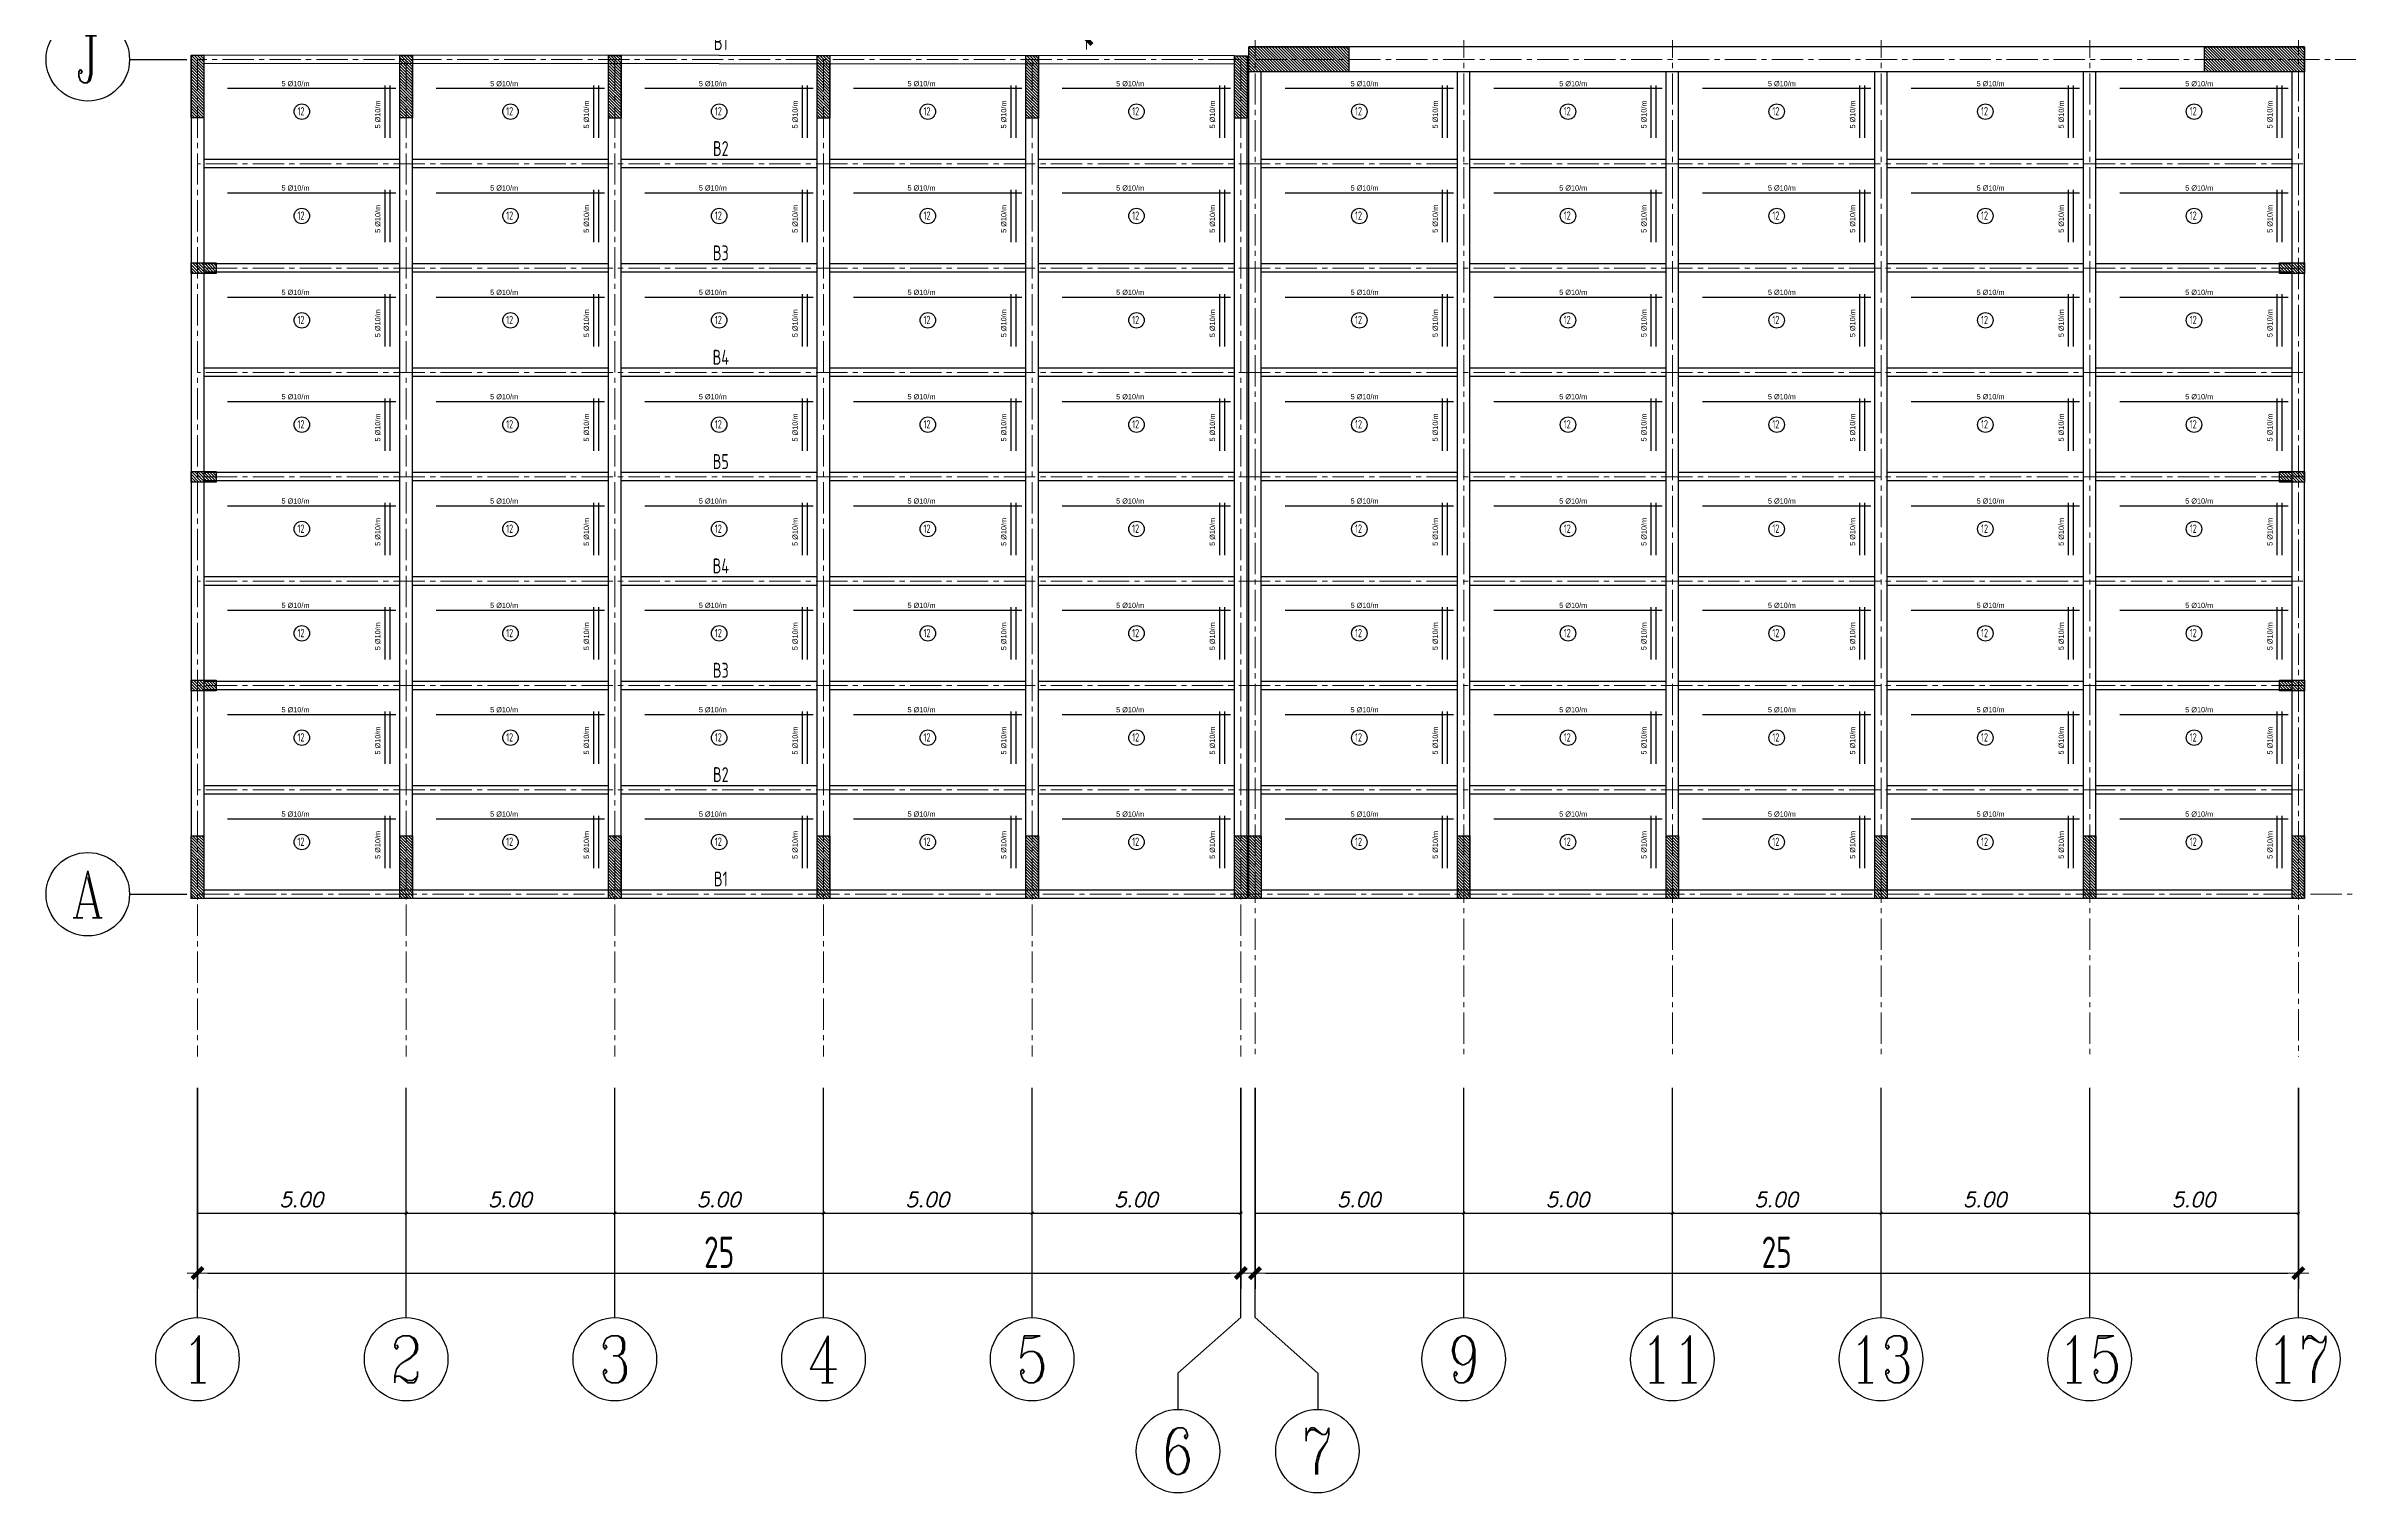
# Model space of a CAD drawing. Header units: metres. Extents: x 202848 to 204724, y 1924431 to 1925550.
# Drawn here: x 203896.4 to 203951.6, y 1924851.9 to 1924886.6 of the extents above; entities that cross this region are included whole.
import ezdxf
from ezdxf.enums import TextEntityAlignment as Align

# ---------------------------------------------------------------- set-up
doc = ezdxf.new("R2010")
doc.units = ezdxf.units.M
doc.header["$MEASUREMENT"] = 0
doc.linetypes.add('CENTER2', pattern=[1.125, 0.75, -0.125, 0.125, -0.125])
doc.layers.add('Axis', color=1, linetype='CENTER2', lineweight=5)
doc.layers.add('Dimations', color=3, linetype='Continuous', lineweight=5)
for name, color, linetype in [('Axis Name', 8, 'Continuous'), ('Columns', 2, 'Continuous'), ('Frame', 7, 'Continuous'), ('Slab Upper Reinforcment', 2, 'Continuous'), ('Walls', 255, 'Continuous'), ('YQ_DIM', 3, 'Continuous')]:
    doc.layers.add(name, color=color, linetype=linetype)
doc.styles.add('1', font='arial.ttf')
doc.styles.add('ROMANS', font='romans.shx', dxfattribs={"oblique": 15})
doc.styles.add('YQ_AXIS', font='COMPLEX.SHX', dxfattribs={"width": 0.8, "bigfont": 'GBCBIG.SHX'})
doc.styles.add('YQ_DIM', font='SUPEROS.SHX', dxfattribs={"width": 0.8, "bigfont": 'HZDX.SHX'})
doc.dimstyles.new('Copy(2) of DIM-50$', dxfattribs={"dimscale": 0, "dimtxt": 0.35, "dimasz": 0.03, "dimexe": 0, "dimexo": 0, "dimgap": 0.15, "dimtad": 1, "dimzin": 0, "dimdsep": 46, "dimtxsty": 'ROMANS', "dimblk1": 'OBLIQUE', "dimblk2": 'DTICK', "dimsah": 1, "dimcen": 0.1, "dimse1": 1, "dimse2": 1, "dimclrd": 2, "dimclre": 51, "dimclrt": 3, "dimaunit": 1, "dimadec": 0, "dimazin": 0, "dimtfac": 1e-05, "dimtmove": 2, "dimatfit": 0, "dimldrblk": 'DTICK', "dimfxl": 0, "dimtolj": 1, "dimtzin": 0, "dimlwe": -1, "dimarcsym": 0})
doc.dimstyles.new('yqm0_250', dxfattribs={"dimscale": 0.25, "dimtxt": 3, "dimasz": 1, "dimexe": 1.5, "dimexo": 3, "dimgap": 0.5, "dimtad": 1, "dimdec": 3, "dimdsep": 46, "dimtxsty": 'YQ_DIM', "dimblk": 'YQTICK', "dimcen": 0, "dimclrd": 256, "dimclre": 256, "dimclrt": 7, "dimadec": 1, "dimazin": 2, "dimtfac": 1, "dimtdec": 4, "dimtix": 1, "dimtmove": 2, "dimatfit": 2, "dimfxl": 1, "dimtolj": 1, "dimtzin": 0, "dimarcsym": 0})
pattern_1 = [(135, (360.91879, 0), (-0.0353553390593, -0.0353553390593), [])]

# ---------------------------------------------------------------- blocks, each defined once
blk = doc.blocks.new('*U282')
for p, q in [((2.35, 0.1), (-2.35, 0.1)), ((2.35, -0.1), (-2.35, -0.1))]:
    blk.add_line(p, q)
blk = doc.blocks.new('*U283')
at = {"color": 0, "linetype": 'ByBlock', "lineweight": -2, "transparency": 16777216}
for p in [(-20, 0), (-15, 0), (-10, 0), (-5, 0), (0, 0), (-20, -2.5), (-15, -2.5), (-10, -2.5), (-5, -2.5), (0, -2.5), (-20, -5), (-15, -5), (-10, -5), (-5, -5), (0, -5), (-20, -7.5), (-15, -7.5), (-10, -7.5), (-5, -7.5), (0, -7.5), (-20, -10), (-15, -10), (-10, -10), (-5, -10), (0, -10), (-20, -12.5), (-15, -12.5), (-10, -12.5), (-5, -12.5), (0, -12.5), (-20, -15), (-15, -15), (-10, -15), (-5, -15), (0, -15)]:
    blk.add_blockref('*U282', p, dxfattribs=at)
blk = doc.blocks.new('*U284')
for p, q in [((2.35, 0.1), (-2.35, 0.1)), ((2.35, -0.1), (-2.35, -0.1))]:
    blk.add_line(p, q)
blk = doc.blocks.new('*U285')
at = {"color": 0, "linetype": 'ByBlock', "lineweight": -2, "transparency": 16777216}
for p in [(-20, 0), (-15, 0), (-10, 0), (-5, 0), (0, 0), (-20, -2.5), (-15, -2.5), (-10, -2.5), (-5, -2.5), (0, -2.5), (-20, -5), (-15, -5), (-10, -5), (-5, -5), (0, -5), (-20, -7.5), (-15, -7.5), (-10, -7.5), (-5, -7.5), (0, -7.5), (-20, -10), (-15, -10), (-10, -10), (-5, -10), (0, -10), (-20, -12.5), (-15, -12.5), (-10, -12.5), (-5, -12.5), (0, -12.5), (-20, -15), (-15, -15), (-10, -15), (-5, -15), (0, -15)]:
    blk.add_blockref('*U284', p, dxfattribs=at)
blk = doc.blocks.new('_OBLIQUE')
at = {"color": 0, "linetype": 'ByBlock'}
blk.add_line((-0.5, -0.5), (0.5, 0.5), dxfattribs=at)
blk = doc.blocks.new('DTICK')
at = {"color": 3}
blk.add_line((-1, -1), (1, 1), dxfattribs=at)
for p, q in [((-1, 0), (1, 0)), ((0, 1), (0, -1))]:
    blk.add_line(p, q)
blk = doc.blocks.new('*D309')
at = {"layer": 'Defpoints', "color": 0, "lineweight": -2, "transparency": 16777216}
for p in [(203900.066, 1924862.362), (203905.066, 1924862.362), (203905.066, 1924858.612)]:
    blk.add_point(p, dxfattribs=at)
at = {"layer": 'Dimations', "color": 2, "lineweight": -2, "transparency": 16777216}
blk.add_line((203900.066, 1924858.612), (203905.036, 1924858.612), dxfattribs=at)
at = {"layer": 'Dimations', "color": 2, "lineweight": -2, "transparency": 16777216, "xscale": 0.03, "yscale": 0.03, "zscale": 0.03, "rotation": 180}
blk.add_blockref('_OBLIQUE', (203900.066, 1924858.612), dxfattribs=at)
at = {"layer": 'Dimations', "color": 2, "lineweight": -2, "transparency": 16777216, "xscale": 0.03, "yscale": 0.03, "zscale": 0.03}
blk.add_blockref('DTICK', (203905.066, 1924858.612), dxfattribs=at)
at = {"layer": 'Dimations', "color": 3, "transparency": 16777216, "insert": (203902.551, 1924858.937), "char_height": 0.35, "attachment_point": 5, "style": 'ROMANS'}
blk.add_mtext('\\A1;5.00', dxfattribs=at)
blk = doc.blocks.new('*D314')
at = {"layer": 'Defpoints', "color": 0, "lineweight": -2, "transparency": 16777216}
for p in [(203905.066, 1924862.362), (203910.066, 1924862.362), (203910.066, 1924858.612)]:
    blk.add_point(p, dxfattribs=at)
at = {"layer": 'Dimations', "color": 2, "lineweight": -2, "transparency": 16777216}
blk.add_line((203905.066, 1924858.612), (203910.036, 1924858.612), dxfattribs=at)
at = {"layer": 'Dimations', "color": 2, "lineweight": -2, "transparency": 16777216, "xscale": 0.03, "yscale": 0.03, "zscale": 0.03, "rotation": 180}
blk.add_blockref('_OBLIQUE', (203905.066, 1924858.612), dxfattribs=at)
at = {"layer": 'Dimations', "color": 2, "lineweight": -2, "transparency": 16777216, "xscale": 0.03, "yscale": 0.03, "zscale": 0.03}
blk.add_blockref('DTICK', (203910.066, 1924858.612), dxfattribs=at)
at = {"layer": 'Dimations', "color": 3, "transparency": 16777216, "insert": (203907.551, 1924858.937), "char_height": 0.35, "attachment_point": 5, "style": 'ROMANS'}
blk.add_mtext('\\A1;5.00', dxfattribs=at)
blk = doc.blocks.new('*D315')
at = {"layer": 'Defpoints', "color": 0, "lineweight": -2, "transparency": 16777216}
for p in [(203910.066, 1924862.362), (203915.066, 1924862.362), (203915.066, 1924858.612)]:
    blk.add_point(p, dxfattribs=at)
at = {"layer": 'Dimations', "color": 2, "lineweight": -2, "transparency": 16777216}
blk.add_line((203910.066, 1924858.612), (203915.036, 1924858.612), dxfattribs=at)
at = {"layer": 'Dimations', "color": 2, "lineweight": -2, "transparency": 16777216, "xscale": 0.03, "yscale": 0.03, "zscale": 0.03, "rotation": 180}
blk.add_blockref('_OBLIQUE', (203910.066, 1924858.612), dxfattribs=at)
at = {"layer": 'Dimations', "color": 2, "lineweight": -2, "transparency": 16777216, "xscale": 0.03, "yscale": 0.03, "zscale": 0.03}
blk.add_blockref('DTICK', (203915.066, 1924858.612), dxfattribs=at)
at = {"layer": 'Dimations', "color": 3, "transparency": 16777216, "insert": (203912.551, 1924858.937), "char_height": 0.35, "attachment_point": 5, "style": 'ROMANS'}
blk.add_mtext('\\A1;5.00', dxfattribs=at)
blk = doc.blocks.new('*D316')
at = {"layer": 'Defpoints', "color": 0, "lineweight": -2, "transparency": 16777216}
for p in [(203915.066, 1924862.362), (203920.066, 1924862.362), (203920.066, 1924858.612)]:
    blk.add_point(p, dxfattribs=at)
at = {"layer": 'Dimations', "color": 2, "lineweight": -2, "transparency": 16777216}
blk.add_line((203915.066, 1924858.612), (203920.036, 1924858.612), dxfattribs=at)
at = {"layer": 'Dimations', "color": 2, "lineweight": -2, "transparency": 16777216, "xscale": 0.03, "yscale": 0.03, "zscale": 0.03, "rotation": 180}
blk.add_blockref('_OBLIQUE', (203915.066, 1924858.612), dxfattribs=at)
at = {"layer": 'Dimations', "color": 2, "lineweight": -2, "transparency": 16777216, "xscale": 0.03, "yscale": 0.03, "zscale": 0.03}
blk.add_blockref('DTICK', (203920.066, 1924858.612), dxfattribs=at)
at = {"layer": 'Dimations', "color": 3, "transparency": 16777216, "insert": (203917.551, 1924858.937), "char_height": 0.35, "attachment_point": 5, "style": 'ROMANS'}
blk.add_mtext('\\A1;5.00', dxfattribs=at)
blk = doc.blocks.new('*D317')
at = {"layer": 'Defpoints', "color": 0, "lineweight": -2, "transparency": 16777216}
for p in [(203920.066, 1924862.362), (203925.066, 1924862.362), (203925.066, 1924858.612)]:
    blk.add_point(p, dxfattribs=at)
at = {"layer": 'Dimations', "color": 2, "lineweight": -2, "transparency": 16777216}
blk.add_line((203920.066, 1924858.612), (203925.036, 1924858.612), dxfattribs=at)
at = {"layer": 'Dimations', "color": 2, "lineweight": -2, "transparency": 16777216, "xscale": 0.03, "yscale": 0.03, "zscale": 0.03, "rotation": 180}
blk.add_blockref('_OBLIQUE', (203920.066, 1924858.612), dxfattribs=at)
at = {"layer": 'Dimations', "color": 2, "lineweight": -2, "transparency": 16777216, "xscale": 0.03, "yscale": 0.03, "zscale": 0.03}
blk.add_blockref('DTICK', (203925.066, 1924858.612), dxfattribs=at)
at = {"layer": 'Dimations', "color": 3, "transparency": 16777216, "insert": (203922.551, 1924858.937), "char_height": 0.35, "attachment_point": 5, "style": 'ROMANS'}
blk.add_mtext('\\A1;5.00', dxfattribs=at)
blk = doc.blocks.new('*D318')
at = {"layer": 'Defpoints', "color": 0, "lineweight": -2, "transparency": 16777216}
for p in [(203925.406, 1924862.362), (203930.406, 1924862.362), (203930.406, 1924858.612)]:
    blk.add_point(p, dxfattribs=at)
at = {"layer": 'Dimations', "color": 2, "lineweight": -2, "transparency": 16777216}
blk.add_line((203925.406, 1924858.612), (203930.376, 1924858.612), dxfattribs=at)
at = {"layer": 'Dimations', "color": 2, "lineweight": -2, "transparency": 16777216, "xscale": 0.03, "yscale": 0.03, "zscale": 0.03, "rotation": 180}
blk.add_blockref('_OBLIQUE', (203925.406, 1924858.612), dxfattribs=at)
at = {"layer": 'Dimations', "color": 2, "lineweight": -2, "transparency": 16777216, "xscale": 0.03, "yscale": 0.03, "zscale": 0.03}
blk.add_blockref('DTICK', (203930.406, 1924858.612), dxfattribs=at)
at = {"layer": 'Dimations', "color": 3, "transparency": 16777216, "insert": (203927.891, 1924858.937), "char_height": 0.35, "attachment_point": 5, "style": 'ROMANS'}
blk.add_mtext('\\A1;5.00', dxfattribs=at)
blk = doc.blocks.new('*D324')
at = {"layer": 'Defpoints', "color": 0, "lineweight": -2, "transparency": 16777216}
for p in [(203930.406, 1924862.362), (203935.406, 1924862.362), (203935.406, 1924858.612)]:
    blk.add_point(p, dxfattribs=at)
at = {"layer": 'Dimations', "color": 2, "lineweight": -2, "transparency": 16777216}
blk.add_line((203930.406, 1924858.612), (203935.376, 1924858.612), dxfattribs=at)
at = {"layer": 'Dimations', "color": 2, "lineweight": -2, "transparency": 16777216, "xscale": 0.03, "yscale": 0.03, "zscale": 0.03, "rotation": 180}
blk.add_blockref('_OBLIQUE', (203930.406, 1924858.612), dxfattribs=at)
at = {"layer": 'Dimations', "color": 2, "lineweight": -2, "transparency": 16777216, "xscale": 0.03, "yscale": 0.03, "zscale": 0.03}
blk.add_blockref('DTICK', (203935.406, 1924858.612), dxfattribs=at)
at = {"layer": 'Dimations', "color": 3, "transparency": 16777216, "insert": (203932.891, 1924858.937), "char_height": 0.35, "attachment_point": 5, "style": 'ROMANS'}
blk.add_mtext('\\A1;5.00', dxfattribs=at)
blk = doc.blocks.new('*D325')
at = {"layer": 'Defpoints', "color": 0, "lineweight": -2, "transparency": 16777216}
for p in [(203935.406, 1924862.362), (203940.406, 1924862.362), (203940.406, 1924858.612)]:
    blk.add_point(p, dxfattribs=at)
at = {"layer": 'Dimations', "color": 2, "lineweight": -2, "transparency": 16777216}
blk.add_line((203935.406, 1924858.612), (203940.376, 1924858.612), dxfattribs=at)
at = {"layer": 'Dimations', "color": 2, "lineweight": -2, "transparency": 16777216, "xscale": 0.03, "yscale": 0.03, "zscale": 0.03, "rotation": 180}
blk.add_blockref('_OBLIQUE', (203935.406, 1924858.612), dxfattribs=at)
at = {"layer": 'Dimations', "color": 2, "lineweight": -2, "transparency": 16777216, "xscale": 0.03, "yscale": 0.03, "zscale": 0.03}
blk.add_blockref('DTICK', (203940.406, 1924858.612), dxfattribs=at)
at = {"layer": 'Dimations', "color": 3, "transparency": 16777216, "insert": (203937.891, 1924858.937), "char_height": 0.35, "attachment_point": 5, "style": 'ROMANS'}
blk.add_mtext('\\A1;5.00', dxfattribs=at)
blk = doc.blocks.new('*D326')
at = {"layer": 'Defpoints', "color": 0, "lineweight": -2, "transparency": 16777216}
for p in [(203940.406, 1924862.362), (203945.406, 1924862.362), (203945.406, 1924858.612)]:
    blk.add_point(p, dxfattribs=at)
at = {"layer": 'Dimations', "color": 2, "lineweight": -2, "transparency": 16777216}
blk.add_line((203940.406, 1924858.612), (203945.376, 1924858.612), dxfattribs=at)
at = {"layer": 'Dimations', "color": 2, "lineweight": -2, "transparency": 16777216, "xscale": 0.03, "yscale": 0.03, "zscale": 0.03, "rotation": 180}
blk.add_blockref('_OBLIQUE', (203940.406, 1924858.612), dxfattribs=at)
at = {"layer": 'Dimations', "color": 2, "lineweight": -2, "transparency": 16777216, "xscale": 0.03, "yscale": 0.03, "zscale": 0.03}
blk.add_blockref('DTICK', (203945.406, 1924858.612), dxfattribs=at)
at = {"layer": 'Dimations', "color": 3, "transparency": 16777216, "insert": (203942.891, 1924858.937), "char_height": 0.35, "attachment_point": 5, "style": 'ROMANS'}
blk.add_mtext('\\A1;5.00', dxfattribs=at)
blk = doc.blocks.new('*D327')
at = {"layer": 'Defpoints', "color": 0, "lineweight": -2, "transparency": 16777216}
for p in [(203945.406, 1924862.362), (203950.406, 1924862.362), (203950.406, 1924858.612)]:
    blk.add_point(p, dxfattribs=at)
at = {"layer": 'Dimations', "color": 2, "lineweight": -2, "transparency": 16777216}
blk.add_line((203945.406, 1924858.612), (203950.376, 1924858.612), dxfattribs=at)
at = {"layer": 'Dimations', "color": 2, "lineweight": -2, "transparency": 16777216, "xscale": 0.03, "yscale": 0.03, "zscale": 0.03, "rotation": 180}
blk.add_blockref('_OBLIQUE', (203945.406, 1924858.612), dxfattribs=at)
at = {"layer": 'Dimations', "color": 2, "lineweight": -2, "transparency": 16777216, "xscale": 0.03, "yscale": 0.03, "zscale": 0.03}
blk.add_blockref('DTICK', (203950.406, 1924858.612), dxfattribs=at)
at = {"layer": 'Dimations', "color": 3, "transparency": 16777216, "insert": (203947.891, 1924858.937), "char_height": 0.35, "attachment_point": 5, "style": 'ROMANS'}
blk.add_mtext('\\A1;5.00', dxfattribs=at)
blk = doc.blocks.new('YQTICK')
blk.add_line((-1, 0), (1, 0))
at = {"const_width": 0.4}
blk.add_lwpolyline([(0.53, 0.53), (-0.53, -0.53)], dxfattribs=at)
blk = doc.blocks.new('*D331')
at = {"layer": 'Defpoints', "color": 0, "transparency": 16777216}
for p in [(203900.066, 1924862.362), (203925.066, 1924862.362), (203925.066, 1924857.176)]:
    blk.add_point(p, dxfattribs=at)
at = {"layer": 'Dimations', "lineweight": -2, "transparency": 16777216}
for p, q in [((203900.066, 1924861.612), (203900.066, 1924856.801)), ((203925.066, 1924861.612), (203925.066, 1924856.801)), ((203900.316, 1924857.176), (203924.816, 1924857.176))]:
    blk.add_line(p, q, dxfattribs=at)
at = {"layer": 'Dimations', "lineweight": -2, "transparency": 16777216, "xscale": 0.25, "yscale": 0.25, "zscale": 0.25, "rotation": 180}
blk.add_blockref('YQTICK', (203900.066, 1924857.176), dxfattribs=at)
at = {"layer": 'Dimations', "lineweight": -2, "transparency": 16777216, "xscale": 0.25, "yscale": 0.25, "zscale": 0.25}
blk.add_blockref('YQTICK', (203925.066, 1924857.176), dxfattribs=at)
at = {"layer": 'Dimations', "color": 7, "transparency": 16777216, "insert": (203912.566, 1924857.676), "char_height": 0.75, "attachment_point": 5, "style": 'YQ_DIM'}
blk.add_mtext('\\A1;25', dxfattribs=at)
blk = doc.blocks.new('*D332')
at = {"layer": 'Defpoints', "color": 0, "transparency": 16777216}
for p in [(203925.406, 1924862.362), (203950.406, 1924862.362), (203950.406, 1924857.176)]:
    blk.add_point(p, dxfattribs=at)
at = {"layer": 'Dimations', "lineweight": -2, "transparency": 16777216}
for p, q in [((203925.406, 1924861.612), (203925.406, 1924856.801)), ((203950.406, 1924861.612), (203950.406, 1924856.801)), ((203925.656, 1924857.176), (203950.156, 1924857.176))]:
    blk.add_line(p, q, dxfattribs=at)
at = {"layer": 'Dimations', "lineweight": -2, "transparency": 16777216, "xscale": 0.25, "yscale": 0.25, "zscale": 0.25, "rotation": 180}
blk.add_blockref('YQTICK', (203925.406, 1924857.176), dxfattribs=at)
at = {"layer": 'Dimations', "lineweight": -2, "transparency": 16777216, "xscale": 0.25, "yscale": 0.25, "zscale": 0.25}
blk.add_blockref('YQTICK', (203950.406, 1924857.176), dxfattribs=at)
at = {"layer": 'Dimations', "color": 7, "transparency": 16777216, "insert": (203937.906, 1924857.676), "char_height": 0.75, "attachment_point": 5, "style": 'YQ_DIM'}
blk.add_mtext('\\A1;25', dxfattribs=at)
blk = doc.blocks.new('*D333')
at = {"layer": 'Defpoints', "color": 0, "transparency": 16777216}
for p in [(203921.375, 1924916.744), (203921.366, 1924886.744), (203921.366, 1924886.744)]:
    blk.add_point(p, dxfattribs=at)
at = {"layer": 'Dimations', "lineweight": -2, "transparency": 16777216}
for p, q in [((203921.375, 1924916.494), (203921.366, 1924886.994)), ((203922.125, 1924916.743), (203921.75, 1924916.743)), ((203922.116, 1924886.743), (203921.741, 1924886.743))]:
    blk.add_line(p, q, dxfattribs=at)
at = {"layer": 'Dimations', "lineweight": -2, "transparency": 16777216, "xscale": 0.25, "yscale": 0.25, "zscale": 0.25}
for p, rotation in [((203921.375, 1924916.744), 89.98404290254005), ((203921.366, 1924886.744), 269.9840429025401)]:
    blk.add_blockref('YQTICK', p, dxfattribs=dict(at, rotation=rotation))
at = {"layer": 'Dimations', "color": 7, "transparency": 16777216, "insert": (203920.87, 1924901.744), "char_height": 0.75, "attachment_point": 5, "rotation": 89.984, "style": 'YQ_DIM'}
blk.add_mtext('\\A1;30', dxfattribs=at)
blk = doc.blocks.new('*U355')
at = {"layer": 'Slab Upper Reinforcment'}
for p, q in [((1.758, -0.679), (1.758, 0.571)), ((1.878, -0.679), (1.878, 0.571)), ((2.018, 0.496), (-2.018, 0.496))]:
    blk.add_line(p, q, dxfattribs=at)
blk.add_circle((-0.237, -0.054), 0.186, dxfattribs=at)
at = {"layer": 'Slab Upper Reinforcment', "attachment_point": 1}
for s, width, insert, char_height, style in [('5 %%C10/m', 0.73263, (-0.447, 0.679), 0.125, '1'), ('12', 0.14654, (-0.34, 0.054), 0.2, 'YQ_DIM')]:
    blk.add_mtext_dynamic_manual_height_columns(s, width=width, gutter_width=1, heights=[0], dxfattribs=dict(at, insert=insert, char_height=char_height, style=style))
at = {"layer": 'Slab Upper Reinforcment', "insert": (1.519, -0.458), "char_height": 0.125, "attachment_point": 1, "rotation": 90, "style": '1'}
blk.add_mtext_dynamic_manual_height_columns('5 %%C10/m', width=0.73263, gutter_width=1, heights=[0], dxfattribs=at)
blk = doc.blocks.new('*U356')
at = {"layer": 'Slab Upper Reinforcment', "color": 0, "linetype": 'ByBlock', "lineweight": -2, "transparency": 16777216}
for p in [(-20, 0), (-15, 0), (-10, 0), (-5, 0), (0, 0), (-20, -2.5), (-15, -2.5), (-10, -2.5), (-5, -2.5), (0, -2.5), (-20, -5), (-15, -5), (-10, -5), (-5, -5), (0, -5), (-20, -7.5), (-15, -7.5), (-10, -7.5), (-5, -7.5), (0, -7.5), (-20, -10), (-15, -10), (-10, -10), (-5, -10), (0, -10), (-20, -12.5), (-15, -12.5), (-10, -12.5), (-5, -12.5), (0, -12.5), (-20, -15), (-15, -15), (-10, -15), (-5, -15), (0, -15), (-20, -17.5), (-15, -17.5), (-10, -17.5), (-5, -17.5), (0, -17.5)]:
    blk.add_blockref('*U355', p, dxfattribs=at)
blk = doc.blocks.new('*U357')
at = {"layer": 'Slab Upper Reinforcment'}
for p, q in [((1.758, -0.679), (1.758, 0.571)), ((1.878, -0.679), (1.878, 0.571)), ((2.018, 0.496), (-2.018, 0.496))]:
    blk.add_line(p, q, dxfattribs=at)
blk.add_circle((-0.237, -0.054), 0.186, dxfattribs=at)
at = {"layer": 'Slab Upper Reinforcment', "attachment_point": 1}
for s, width, insert, char_height, style in [('5 %%C10/m', 0.73263, (-0.724, 0.679), 0.125, '1'), ('12', 0.14654, (-0.34, 0.054), 0.2, 'YQ_DIM')]:
    blk.add_mtext_dynamic_manual_height_columns(s, width=width, gutter_width=1, heights=[0], dxfattribs=dict(at, insert=insert, char_height=char_height, style=style))
at = {"layer": 'Slab Upper Reinforcment', "insert": (1.519, -0.458), "char_height": 0.125, "attachment_point": 1, "rotation": 90, "style": '1'}
blk.add_mtext_dynamic_manual_height_columns('5 %%C10/m', width=0.73263, gutter_width=1, heights=[0], dxfattribs=at)
blk = doc.blocks.new('*U358')
at = {"layer": 'Slab Upper Reinforcment', "color": 0, "linetype": 'ByBlock', "lineweight": -2, "transparency": 16777216}
for p in [(-20, 0), (-15, 0), (-10, 0), (-5, 0), (0, 0), (-20, -2.5), (-15, -2.5), (-10, -2.5), (-5, -2.5), (0, -2.5), (-20, -5), (-15, -5), (-10, -5), (-5, -5), (0, -5), (-20, -7.5), (-15, -7.5), (-10, -7.5), (-5, -7.5), (0, -7.5), (-20, -10), (-15, -10), (-10, -10), (-5, -10), (0, -10), (-20, -12.5), (-15, -12.5), (-10, -12.5), (-5, -12.5), (0, -12.5), (-20, -15), (-15, -15), (-10, -15), (-5, -15), (0, -15), (-20, -17.5), (-15, -17.5), (-10, -17.5), (-5, -17.5), (0, -17.5)]:
    blk.add_blockref('*U357', p, dxfattribs=at)

msp = doc.modelspace()

# ---------------------------------------------------------------- hatches: boundary and pattern name
at = {"layer": 'Columns', "transparency": 33554687}
h = msp.add_hatch(dxfattribs=at)
h.set_pattern_fill('ANSI31', color=256, scale=0.4, angle=90)
h.set_pattern_definition(pattern_1)
h.paths.add_polyline_path([(203925.2558, 1924886.5535), (203925.2558, 1924885.9535), (203927.6558, 1924885.9535), (203927.6558, 1924886.5535)])
h = msp.add_hatch(dxfattribs=at)
h.set_pattern_fill('ANSI31', color=256, scale=0.4, angle=90)
h.set_pattern_definition(pattern_1)
h.paths.add_polyline_path([(203948.1558, 1924886.5535), (203948.1558, 1924885.9535), (203950.5558, 1924885.9535), (203950.5558, 1924886.5535)])
h = msp.add_hatch(dxfattribs=at)
h.set_pattern_fill('ANSI31', color=256, scale=0.4, angle=90)
h.set_pattern_definition(pattern_1)
h.paths.add_polyline_path([(203899.9158, 1924884.8535), (203900.2158, 1924884.8535), (203900.2158, 1924886.3535), (203899.9158, 1924886.3535)])
h = msp.add_hatch(dxfattribs=at)
h.set_pattern_fill('ANSI31', color=256, scale=0.4, angle=90)
h.set_pattern_definition([(135, (360.91879, -0.00203), (-0.0353553390593, -0.0353553390593), [])])
h.paths.add_polyline_path([(203904.9158, 1924884.8515), (203905.2158, 1924884.8515), (203905.2158, 1924886.3515), (203904.9158, 1924886.3515)])
h = msp.add_hatch(dxfattribs=at)
h.set_pattern_fill('ANSI31', color=256, scale=0.4, angle=90)
h.set_pattern_definition([(135, (360.918787, -0.004063), (-0.0353553390593, -0.0353553390593), [])])
h.paths.add_polyline_path([(203909.9158, 1924884.8494), (203910.2158, 1924884.8494), (203910.2158, 1924886.3494), (203909.9158, 1924886.3494)])
h = msp.add_hatch(dxfattribs=at)
h.set_pattern_fill('ANSI31', color=256, scale=0.4, angle=90)
h.set_pattern_definition([(135, (360.918787, -0.006095), (-0.0353553390593, -0.0353553390593), [])])
h.paths.add_polyline_path([(203914.9158, 1924884.8474), (203915.2158, 1924884.8474), (203915.2158, 1924886.3474), (203914.9158, 1924886.3474)])
h = msp.add_hatch(dxfattribs=at)
h.set_pattern_fill('ANSI31', color=256, scale=0.4, angle=90)
h.set_pattern_definition([(135, (360.918786, -0.008127), (-0.0353553390593, -0.0353553390593), [])])
h.paths.add_polyline_path([(203919.9158, 1924884.8454), (203920.2158, 1924884.8454), (203920.2158, 1924886.3454), (203919.9158, 1924886.3454)])
h = msp.add_hatch(dxfattribs=at)
h.set_pattern_fill('ANSI31', color=256, scale=0.4, angle=90)
h.set_pattern_definition([(135, (360.918785, -0.010036), (-0.0353553390593, -0.0353553390593), [])])
h.paths.add_polyline_path([(203924.9158, 1924884.8435), (203925.2158, 1924884.8435), (203925.2158, 1924886.3435), (203924.9158, 1924886.3435)])
h = msp.add_hatch(dxfattribs=at)
h.set_pattern_fill('ANSI31', color=256, scale=0.4, angle=90)
h.set_pattern_definition(pattern_1)
h.paths.add_polyline_path([(203900.5158, 1924881.1285), (203900.5158, 1924881.3785), (203899.9158, 1924881.3785), (203899.9158, 1924881.1285)])
h = msp.add_hatch(dxfattribs=at)
h.set_pattern_fill('ANSI31', color=256, scale=0.4, angle=90)
h.set_pattern_definition(pattern_1)
h.paths.add_polyline_path([(203949.9558, 1924881.3785), (203949.9558, 1924881.1285), (203950.5558, 1924881.1285), (203950.5558, 1924881.3785)])
h = msp.add_hatch(dxfattribs=at)
h.set_pattern_fill('ANSI31', color=256, scale=0.4, angle=90)
h.set_pattern_definition(pattern_1)
h.paths.add_polyline_path([(203900.5158, 1924876.1285), (203900.5158, 1924876.3785), (203899.9158, 1924876.3785), (203899.9158, 1924876.1285)])
h = msp.add_hatch(dxfattribs=at)
h.set_pattern_fill('ANSI31', color=256, scale=0.4, angle=90)
h.set_pattern_definition(pattern_1)
h.paths.add_polyline_path([(203949.9558, 1924876.3785), (203949.9558, 1924876.1285), (203950.5558, 1924876.1285), (203950.5558, 1924876.3785)])
h = msp.add_hatch(dxfattribs=at)
h.set_pattern_fill('ANSI31', color=256, scale=0.4, angle=90)
h.set_pattern_definition(pattern_1)
h.paths.add_polyline_path([(203900.5158, 1924871.1285), (203900.5158, 1924871.3785), (203899.9158, 1924871.3785), (203899.9158, 1924871.1285)])
h = msp.add_hatch(dxfattribs=at)
h.set_pattern_fill('ANSI31', color=256, scale=0.4, angle=90)
h.set_pattern_definition(pattern_1)
h.paths.add_polyline_path([(203949.9558, 1924871.3785), (203949.9558, 1924871.1285), (203950.5558, 1924871.1285), (203950.5558, 1924871.3785)])
h = msp.add_hatch(dxfattribs=at)
h.set_pattern_fill('ANSI31', color=256, scale=0.4, angle=90)
h.set_pattern_definition(pattern_1)
h.paths.add_polyline_path([(203899.9158, 1924866.1535), (203900.2158, 1924866.1535), (203900.2158, 1924867.6535), (203899.9158, 1924867.6535)])
h = msp.add_hatch(dxfattribs=at)
h.set_pattern_fill('ANSI31', color=256, scale=0.4, angle=90)
h.set_pattern_definition(pattern_1)
h.paths.add_polyline_path([(203904.9158, 1924866.1535), (203905.2158, 1924866.1535), (203905.2158, 1924867.6535), (203904.9158, 1924867.6535)])
h = msp.add_hatch(dxfattribs=at)
h.set_pattern_fill('ANSI31', color=256, scale=0.4, angle=90)
h.set_pattern_definition(pattern_1)
h.paths.add_polyline_path([(203909.9158, 1924866.1535), (203910.2158, 1924866.1535), (203910.2158, 1924867.6535), (203909.9158, 1924867.6535)])
h = msp.add_hatch(dxfattribs=at)
h.set_pattern_fill('ANSI31', color=256, scale=0.4, angle=90)
h.set_pattern_definition(pattern_1)
h.paths.add_polyline_path([(203914.9158, 1924866.1535), (203915.2158, 1924866.1535), (203915.2158, 1924867.6535), (203914.9158, 1924867.6535)])
h = msp.add_hatch(dxfattribs=at)
h.set_pattern_fill('ANSI31', color=256, scale=0.4, angle=90)
h.set_pattern_definition(pattern_1)
h.paths.add_polyline_path([(203919.9158, 1924866.1535), (203920.2158, 1924866.1535), (203920.2158, 1924867.6535), (203919.9158, 1924867.6535)])
h = msp.add_hatch(dxfattribs=at)
h.set_pattern_fill('ANSI31', color=256, scale=0.4, angle=90)
h.set_pattern_definition(pattern_1)
h.paths.add_polyline_path([(203924.9158, 1924866.1535), (203925.2158, 1924866.1535), (203925.2158, 1924867.6535), (203924.9158, 1924867.6535)])
h = msp.add_hatch(dxfattribs=at)
h.set_pattern_fill('ANSI31', color=256, scale=0.4, angle=90)
h.set_pattern_definition(pattern_1)
h.paths.add_polyline_path([(203925.2558, 1924866.1535), (203925.5558, 1924866.1535), (203925.5558, 1924867.6535), (203925.2558, 1924867.6535)])
h = msp.add_hatch(dxfattribs=at)
h.set_pattern_fill('ANSI31', color=256, scale=0.4, angle=90)
h.set_pattern_definition(pattern_1)
h.paths.add_polyline_path([(203930.2558, 1924866.1535), (203930.5558, 1924866.1535), (203930.5558, 1924867.6535), (203930.2558, 1924867.6535)])
h = msp.add_hatch(dxfattribs=at)
h.set_pattern_fill('ANSI31', color=256, scale=0.4, angle=90)
h.set_pattern_definition(pattern_1)
h.paths.add_polyline_path([(203935.2558, 1924866.1535), (203935.5558, 1924866.1535), (203935.5558, 1924867.6535), (203935.2558, 1924867.6535)])
h = msp.add_hatch(dxfattribs=at)
h.set_pattern_fill('ANSI31', color=256, scale=0.4, angle=90)
h.set_pattern_definition(pattern_1)
h.paths.add_polyline_path([(203940.2558, 1924866.1535), (203940.5558, 1924866.1535), (203940.5558, 1924867.6535), (203940.2558, 1924867.6535)])
h = msp.add_hatch(dxfattribs=at)
h.set_pattern_fill('ANSI31', color=256, scale=0.4, angle=90)
h.set_pattern_definition(pattern_1)
h.paths.add_polyline_path([(203945.2558, 1924866.1535), (203945.5558, 1924866.1535), (203945.5558, 1924867.6535), (203945.2558, 1924867.6535)])
h = msp.add_hatch(dxfattribs=at)
h.set_pattern_fill('ANSI31', color=256, scale=0.4, angle=90)
h.set_pattern_definition(pattern_1)
h.paths.add_polyline_path([(203950.2558, 1924866.1535), (203950.5558, 1924866.1535), (203950.5558, 1924867.6535), (203950.2558, 1924867.6535)])

# ---------------------------------------------------------------- linework, layer by layer
for p, q in [((203904.9158, 1924866.4035), (203904.9158, 1924886.1035)), ((203905.2158, 1924866.4035), (203905.2158, 1924886.1035)), ((203909.9158, 1924866.4035), (203909.9158, 1924886.1035)), ((203910.2158, 1924866.4035), (203910.2158, 1924886.1035)), ((203914.9158, 1924866.4035), (203914.9158, 1924886.1035)), ((203915.2158, 1924866.4035), (203915.2158, 1924886.1035)), ((203919.9158, 1924866.4035), (203919.9158, 1924886.1035)), ((203920.2158, 1924866.4035), (203920.2158, 1924886.1035)), ((203925.2558, 1924867.6035), (203925.2558, 1924885.9535)), ((203925.5558, 1924867.6035), (203925.5558, 1924885.9535)), ((203930.2558, 1924866.4035), (203930.2558, 1924885.9535)), ((203930.5558, 1924866.4035), (203930.5558, 1924885.9535)), ((203935.2558, 1924866.4035), (203935.2558, 1924885.9535)), ((203935.5558, 1924866.4035), (203935.5558, 1924885.9535)), ((203940.2558, 1924866.4035), (203940.2558, 1924885.9535)), ((203940.5558, 1924866.4035), (203940.5558, 1924885.9535)), ((203945.2558, 1924866.4035), (203945.2558, 1924885.9535)), ((203945.5558, 1924866.4035), (203945.5558, 1924885.9535)), ((203924.9158, 1924867.6035), (203924.9158, 1924884.9035)), ((203925.2158, 1924867.6035), (203925.2158, 1924884.9035))]:
    msp.add_line(p, q)
at = {"layer": 'Axis'}
for p, q in [((203950.4058, 1924941.1255), (203950.4058, 1924862.3615)), ((203925.4058, 1924941.0455), (203925.4058, 1924862.3615)), ((203930.4058, 1924941.0455), (203930.4058, 1924862.3615)), ((203930.4058, 1924941.0455), (203930.4058, 1924862.3615)), ((203935.4058, 1924941.0455), (203935.4058, 1924862.3615)), ((203935.4058, 1924941.0455), (203935.4058, 1924862.3615)), ((203940.4058, 1924941.0455), (203940.4058, 1924862.3615)), ((203940.4058, 1924941.0455), (203940.4058, 1924862.3615)), ((203945.4058, 1924941.0455), (203945.4058, 1924862.3615)), ((203945.4058, 1924941.0455), (203945.4058, 1924862.3615)), ((203954.2906, 1924886.2535), (203900.0658, 1924886.2535)), ((203900.0658, 1924886.2535), (203900.0658, 1924862.3615)), ((203905.0658, 1924886.2535), (203905.0658, 1924862.3615)), ((203910.0658, 1924886.2535), (203910.0658, 1924862.3615)), ((203915.0658, 1924886.2535), (203915.0658, 1924862.3615)), ((203920.0658, 1924886.2535), (203920.0658, 1924862.3615)), ((203925.0658, 1924886.2535), (203925.0658, 1924862.3615)), ((203950.5158, 1924883.7535), (203900.0658, 1924883.7535)), ((203950.5158, 1924881.2535), (203900.0658, 1924881.2535)), ((203950.5158, 1924878.7535), (203900.0658, 1924878.7535)), ((203950.5158, 1924876.2535), (203900.0658, 1924876.2535)), ((203950.5158, 1924873.7535), (203900.0658, 1924873.7535)), ((203950.5158, 1924871.2535), (203900.0658, 1924871.2535)), ((203950.5158, 1924868.7535), (203900.0658, 1924868.7535)), ((203900.0725, 1924866.2535), (203954.2906, 1924866.2535))]:
    msp.add_line(p, q, dxfattribs=at)
at = {"layer": 'Axis Name'}
for p, q in [((203898.4379, 1924886.2535), (203899.8129, 1924886.2535)), ((203898.4379, 1924866.2535), (203899.8129, 1924866.2535)), ((203900.0658, 1924856.1115), (203900.0658, 1924861.6115)), ((203905.0658, 1924856.1115), (203905.0658, 1924861.6115)), ((203910.0658, 1924856.1115), (203910.0658, 1924861.6115)), ((203915.0658, 1924856.1115), (203915.0658, 1924861.6115)), ((203920.0658, 1924856.1115), (203920.0658, 1924861.6115)), ((203925.0658, 1924856.1115), (203925.0658, 1924861.6115)), ((203925.4058, 1924856.1115), (203925.4058, 1924861.6115)), ((203930.4058, 1924856.1115), (203930.4058, 1924861.6115)), ((203935.4058, 1924856.1115), (203935.4058, 1924861.6115)), ((203940.4058, 1924856.1115), (203940.4058, 1924861.6115)), ((203945.4058, 1924856.1115), (203945.4058, 1924861.6115)), ((203950.4058, 1924856.1115), (203950.4058, 1924861.6115)), ((203925.0658, 1924856.1115), (203923.5594, 1924854.7783)), ((203925.4058, 1924856.1115), (203926.9121, 1924854.7783)), ((203923.5594, 1924854.7783), (203923.5594, 1924853.909)), ((203926.9121, 1924854.7783), (203926.9121, 1924853.909))]:
    msp.add_line(p, q, dxfattribs=at)
for centre in [(203897.4379, 1924886.2535), (203897.4379, 1924866.2535), (203900.0658, 1924855.1115), (203905.0658, 1924855.1115), (203910.0658, 1924855.1115), (203915.0658, 1924855.1115), (203920.0658, 1924855.1115), (203930.4058, 1924855.1115), (203935.4058, 1924855.1115), (203940.4058, 1924855.1115), (203945.4058, 1924855.1115), (203950.4058, 1924855.1115), (203923.5594, 1924852.909), (203926.9015, 1924852.9091)]:
    msp.add_circle(centre, 1, dxfattribs=at)
at = {"layer": 'Columns'}
for points in [[(203925.2558, 1924886.5535), (203927.6558, 1924886.5535), (203927.6558, 1924885.9535), (203925.2558, 1924885.9535)], [(203948.1558, 1924886.5535), (203950.5558, 1924886.5535), (203950.5558, 1924885.9535), (203948.1558, 1924885.9535)], [(203899.9158, 1924884.8535), (203899.9158, 1924886.3535), (203900.2158, 1924886.3535), (203900.2158, 1924884.8535)], [(203904.9158, 1924884.8515), (203904.9158, 1924886.3515), (203905.2158, 1924886.3515), (203905.2158, 1924884.8515)], [(203909.9158, 1924884.8494), (203909.9158, 1924886.3494), (203910.2158, 1924886.3494), (203910.2158, 1924884.8494)], [(203914.9158, 1924884.8474), (203914.9158, 1924886.3474), (203915.2158, 1924886.3474), (203915.2158, 1924884.8474)], [(203919.9158, 1924884.8454), (203919.9158, 1924886.3454), (203920.2158, 1924886.3454), (203920.2158, 1924884.8454)], [(203924.9158, 1924884.8435), (203924.9158, 1924886.3435), (203925.2158, 1924886.3435), (203925.2158, 1924884.8435)], [(203900.5158, 1924881.3785), (203900.5158, 1924881.1285), (203899.9158, 1924881.1285), (203899.9158, 1924881.3785)], [(203949.9558, 1924881.1285), (203949.9558, 1924881.3785), (203950.5558, 1924881.3785), (203950.5558, 1924881.1285)], [(203900.5158, 1924876.3785), (203900.5158, 1924876.1285), (203899.9158, 1924876.1285), (203899.9158, 1924876.3785)], [(203949.9558, 1924876.1285), (203949.9558, 1924876.3785), (203950.5558, 1924876.3785), (203950.5558, 1924876.1285)], [(203900.5158, 1924871.3785), (203900.5158, 1924871.1285), (203899.9158, 1924871.1285), (203899.9158, 1924871.3785)], [(203949.9558, 1924871.1285), (203949.9558, 1924871.3785), (203950.5558, 1924871.3785), (203950.5558, 1924871.1285)], [(203899.9158, 1924866.1535), (203899.9158, 1924867.6535), (203900.2158, 1924867.6535), (203900.2158, 1924866.1535)], [(203904.9158, 1924866.1535), (203904.9158, 1924867.6535), (203905.2158, 1924867.6535), (203905.2158, 1924866.1535)], [(203909.9158, 1924866.1535), (203909.9158, 1924867.6535), (203910.2158, 1924867.6535), (203910.2158, 1924866.1535)], [(203914.9158, 1924866.1535), (203914.9158, 1924867.6535), (203915.2158, 1924867.6535), (203915.2158, 1924866.1535)], [(203919.9158, 1924866.1535), (203919.9158, 1924867.6535), (203920.2158, 1924867.6535), (203920.2158, 1924866.1535)], [(203924.9158, 1924866.1535), (203924.9158, 1924867.6535), (203925.2158, 1924867.6535), (203925.2158, 1924866.1535)], [(203925.2558, 1924866.1535), (203925.2558, 1924867.6535), (203925.5558, 1924867.6535), (203925.5558, 1924866.1535)], [(203930.2558, 1924866.1535), (203930.2558, 1924867.6535), (203930.5558, 1924867.6535), (203930.5558, 1924866.1535)], [(203935.2558, 1924866.1535), (203935.2558, 1924867.6535), (203935.5558, 1924867.6535), (203935.5558, 1924866.1535)], [(203940.2558, 1924866.1535), (203940.2558, 1924867.6535), (203940.5558, 1924867.6535), (203940.5558, 1924866.1535)], [(203945.2558, 1924866.1535), (203945.2558, 1924867.6535), (203945.5558, 1924867.6535), (203945.5558, 1924866.1535)], [(203950.2558, 1924866.1535), (203950.2558, 1924867.6535), (203950.5558, 1924867.6535), (203950.5558, 1924866.1535)]]:
    msp.add_lwpolyline(points, close=True, dxfattribs=at)
at = {"layer": 'Frame'}
for p, q in [((203950.5558, 1924886.5535), (203925.2558, 1924886.5535)), ((203950.5558, 1924866.1535), (203950.5558, 1924886.4535)), ((203899.9158, 1924886.3535), (203899.9158, 1924867.6535)), ((203900.2158, 1924886.1035), (203900.2158, 1924866.4035)), ((203950.5558, 1924885.9535), (203925.2558, 1924885.9535)), ((203950.2558, 1924866.4035), (203950.2558, 1924885.9535))]:
    msp.add_line(p, q, dxfattribs=at)
at = {"layer": 'Walls'}
for p, q in [((203924.9157, 1924886.1435), (203900.2157, 1924886.1535)), ((203924.9158, 1924886.3435), (203900.2158, 1924886.3535)), ((203924.9158, 1924866.3535), (203900.2158, 1924866.3535)), ((203924.9158, 1924866.1535), (203900.2158, 1924866.1535)), ((203950.2558, 1924866.3535), (203925.5558, 1924866.3535)), ((203950.2558, 1924866.1535), (203925.5558, 1924866.1535))]:
    msp.add_line(p, q, dxfattribs=at)

# ---------------------------------------------------------------- block references
for name, p in [('*U285', (203922.5658, 1924883.7535)), ('*U283', (203947.9058, 1924883.7535))]:
    msp.add_blockref(name, p)
at = {"layer": 'Slab Upper Reinforcment'}
for name, p in [('*U358', (203922.8032, 1924885.0574)), ('*U356', (203948.1432, 1924885.0574))]:
    msp.add_blockref(name, p, dxfattribs=at)

# ---------------------------------------------------------------- texts
at = {"layer": 'Axis Name', "color": 7, "style": 'YQ_AXIS', "width": 0.8}
for s, p in [('J', (203897.4379, 1924886.2535)), ('A', (203897.4379, 1924866.2535)), ('1', (203900.0658, 1924855.1115)), ('2', (203905.0658, 1924855.1115)), ('3', (203910.0658, 1924855.1115)), ('4', (203915.0658, 1924855.1115)), ('5', (203920.0658, 1924855.1115)), ('9', (203930.4058, 1924855.1115)), ('11', (203935.4058, 1924855.1115)), ('13', (203940.4058, 1924855.1115)), ('15', (203945.4058, 1924855.1115)), ('17', (203950.4058, 1924855.1115)), ('6', (203923.5594, 1924852.909)), ('7', (203926.9015, 1924852.9091))]:
    msp.add_text(s, height=1.125, dxfattribs=at).set_placement(p, align=Align.MIDDLE)
at = {"layer": 'YQ_DIM', "char_height": 0.35659, "attachment_point": 5, "style": 'YQ_DIM'}
for s, insert in [('B1', (203912.6058, 1924886.6578)), ('B2', (203912.6058, 1924884.1189)), ('B3', (203912.6058, 1924881.6189)), ('B4', (203912.6058, 1924879.1189)), ('B5', (203912.6058, 1924876.6189)), ('B4', (203912.6058, 1924874.1189)), ('B3', (203912.6058, 1924871.6189)), ('B2', (203912.6058, 1924869.1189)), ('B1', (203912.6058, 1924866.6189))]:
    msp.add_mtext_dynamic_manual_height_columns(s, width=3.19714, gutter_width=1.7829, heights=[1.5932], dxfattribs=dict(at, insert=insert))

# ---------------------------------------------------------------- dimensions: what is measured, and where the dimension line sits
at = {"layer": 'Dimations'}
for p1, p2, distance, picture, middle in [((203921.3747, 1924916.7435), (203921.3663, 1924886.7435), 0, '*D333', (203920.8705, 1924901.7436)), ((203900.0658, 1924862.3615), (203925.0658, 1924862.3615), -5.1855, '*D331', (203912.5658, 1924857.6761)), ((203925.4058, 1924862.3615), (203950.4058, 1924862.3615), -5.1855, '*D332', (203937.9058, 1924857.6761))]:
    dim = msp.add_aligned_dim(p1=p1, p2=p2, distance=distance, dimstyle='yqm0_250', dxfattribs=at)
    dim.commit()
    dim.dimension.update_dxf_attribs({"geometry": picture, "text_midpoint": middle})
for base, p1, p2, picture, middle in [((203905.0658, 1924858.6115), (203900.0658, 1924862.3615), (203905.0658, 1924862.3615), '*D309', (203902.5508, 1924858.9365)), ((203910.0658, 1924858.6115), (203905.0658, 1924862.3615), (203910.0658, 1924862.3615), '*D314', (203907.5508, 1924858.9365)), ((203915.0658, 1924858.6115), (203910.0658, 1924862.3615), (203915.0658, 1924862.3615), '*D315', (203912.5508, 1924858.9365)), ((203920.0658, 1924858.6115), (203915.0658, 1924862.3615), (203920.0658, 1924862.3615), '*D316', (203917.5508, 1924858.9365)), ((203925.0658, 1924858.6115), (203920.0658, 1924862.3615), (203925.0658, 1924862.3615), '*D317', (203922.5508, 1924858.9365)), ((203930.4058, 1924858.6115), (203925.4058, 1924862.3615), (203930.4058, 1924862.3615), '*D318', (203927.8908, 1924858.9365)), ((203935.4058, 1924858.6115), (203930.4058, 1924862.3615), (203935.4058, 1924862.3615), '*D324', (203932.8908, 1924858.9365)), ((203940.4058, 1924858.6115), (203935.4058, 1924862.3615), (203940.4058, 1924862.3615), '*D325', (203937.8908, 1924858.9365)), ((203945.4058, 1924858.6115), (203940.4058, 1924862.3615), (203945.4058, 1924862.3615), '*D326', (203942.8908, 1924858.9365)), ((203950.4058, 1924858.6115), (203945.4058, 1924862.3615), (203950.4058, 1924862.3615), '*D327', (203947.8908, 1924858.9365))]:
    dim = msp.add_linear_dim(base=base, p1=p1, p2=p2, dimstyle='Copy(2) of DIM-50$', override={"dimscale": 1}, dxfattribs=at)
    dim.commit()
    dim.dimension.update_dxf_attribs({"geometry": picture, "text_midpoint": middle})

doc.saveas('drawing.dxf')
